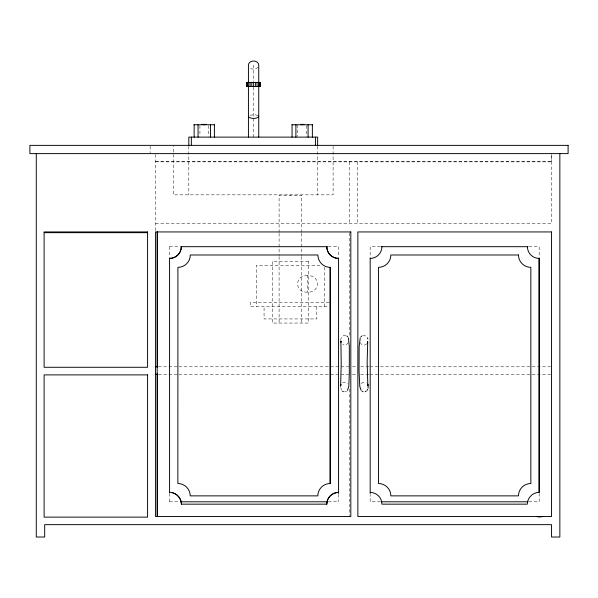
<?xml version="1.0" encoding="UTF-8"?>
<svg xmlns="http://www.w3.org/2000/svg" width="598" height="598" viewBox="0 0 598 598"><rect width="100%" height="100%" fill="white"/><g stroke="black" fill="none" stroke-linecap="round" stroke-linejoin="round"><path stroke-width="0.45" stroke-dasharray="2.99 2.24" d="M340.725 340.247C340.613 337.564 343.08 334.641 345.921 335.545M348.365 342.766L345.861 345.031L342.751 344.515M258.052 67.163C256.161 69.577 252.326 69.831 249.942 68.015M366.731 343.768C365.221 345.943 361.356 345.412 360.332 342.766M361.207 383.527L363.046 382.242L366.103 382.66M342.534 382.705L345.651 382.242L347.483 383.527M346.601 391.242L344.545 391.884M249.942 115.182L254.92 114.696L258.052 115.571M362.769 335.545L364.892 335.53L366.738 336.786M307.522 275.648C294.343 274.863 294.343 292.923 307.522 292.138C320.692 292.923 320.692 274.863 307.522 275.648L307.522 292.138M155.57 161.475L551.573 161.475M155.57 161.856L551.505 161.856M155.57 223.577L551.505 223.577L551.505 153.611M169.511 246.69L179.849 246.69M328.295 246.69L338.632 246.69M380.455 246.69L370.177 246.69L370.177 256.931M528.916 246.69L539.187 246.69L539.187 256.931M320.027 265.34L256.258 265.34L256.258 306.565M329.244 302.446L250.256 302.446L250.256 306.565L329.244 306.565M158.373 366.798L177.972 366.798M178.907 366.798L348.784 366.798M352.431 366.798L356.954 366.798M360.654 366.798L369.033 366.798M369.96 366.798L550.579 366.798M158.373 374.236L177.972 374.236M178.907 374.236L348.784 374.236M352.431 374.236L356.954 374.236M360.654 374.236L369.033 374.236M369.96 374.236L550.579 374.236M169.511 501.789L179.849 501.789M328.295 501.789L338.632 501.789M380.455 501.789L370.177 501.789L370.177 494.337M528.916 501.789L539.187 501.789L539.187 493.41M341.645 390.419L340.464 386.943M551.513 154.486L551.573 161.856M357.597 161.856L357.597 223.577M349.718 232.876L349.718 337.384M349.718 389.119L349.718 515.603M349.389 161.856L349.389 223.577M338.565 246.69L338.565 256.931M338.565 494.337L338.565 501.789M333.108 146.301L333.108 194.843L173.353 194.843L173.353 146.301M324.602 267.194L324.602 306.565M317.65 146.301L317.65 194.843M316.798 306.565L316.798 318.936L264.069 318.936L264.069 306.565M306.722 125.64L306.699 136.239M301.773 232.413L301.773 195.254L279.094 195.254L279.094 232.413M301.773 233.347L301.773 255.645M301.773 256.572L301.773 323.055M297.213 124.758L297.236 136.239M290.434 194.843L290.434 195.254M279.094 233.347L279.094 255.645M279.094 256.572L279.094 323.055M253.589 65.1L253.589 81.627M253.589 87.129L253.589 137.121M208.605 125.64L208.605 136.239M199.919 125.64L199.919 136.239M188.811 146.301L188.811 194.843M169.578 246.69L169.578 256.931M169.578 493.41L169.578 501.789M155.57 154.486L155.57 231.942M150.165 146.286L150.165 152.699M308.516 261.214L272.352 261.214L272.352 323.055L308.516 323.055L308.516 261.214"/><path stroke-width="0.9" d="M368.091 388.214L368.084 385.673M367.725 341.69L367.142 362.104L367.807 384.708M341.062 384.447L340.621 386.203L341.211 363.569L340.875 340.972L341.002 342.206L340.89 341.563M360.235 337.9L359.151 346.623L359.032 370.85L359.794 386.54L361.177 390.419M367.037 390.419L367.688 389.403M347.498 390.419L348.828 386.263L349.307 373.578L349.322 346.623L348.44 337.9M360.938 336.831L361.783 336.046M365.206 391.705L366.193 391.212M542.864 516.537L539.59 516.986L536.316 516.537M201.713 124.347L203.484 124.347M206.407 124.347L204.636 124.347L204.636 124.758M300.54 124.347L301.923 124.347L301.923 124.758M303.993 124.347L302.61 124.347L302.61 124.758M193.969 124.758L214.577 124.758M291.876 124.758L312.492 124.758M44.11 232.659L147.586 232.659M180.783 246.69L327.36 246.69M381.382 246.69L527.982 246.69M330.201 267.351L330.201 483.505A12.371 12.364 0 0 0 317.837 495.869L190.216 495.869A12.371 12.364 0 0 0 177.853 483.505L177.92 267.351A12.371 12.364 0 0 0 190.284 254.987L317.897 254.987A12.371 12.364 0 0 0 330.201 267.351L330.201 483.505M155.57 366.798L157.438 366.798M155.57 374.236L157.438 374.236M169.555 492.311L172.374 492.67A12.371 12.364 0 0 1 181.119 501.416L181.478 504.166L326.829 504.166A11.728 11.728 0 0 1 338.558 492.438L338.558 492.438A11.728 11.728 0 0 0 326.762 504.166M180.783 501.789L327.36 501.789M381.382 501.789L527.982 501.789M362.089 391.242L363.083 391.727M342.497 391.212L343.484 391.705M346.907 336.046L347.752 336.831M367.606 384.447L367.964 385.493M258.568 116.027L258.568 116.999C255.802 118.942 251.377 118.942 248.611 116.999L248.432 116.513M367.404 337.795L367.822 338.976M367.852 384.97L367.74 384.11L367.867 385.291M181.418 504.166L181.052 501.416A12.371 12.364 0 0 0 172.306 492.67M559.855 153.611L559.855 537.026L551.505 537.026L551.505 524.655L44.686 524.655L44.686 537.026L36.276 537.026L36.276 153.611M539.187 257.865L539.187 492.475M370.177 257.865L370.177 493.41M338.565 257.865L338.565 493.41M317.65 145.366L317.65 137.121L188.811 137.121L188.811 145.366M315.43 137.121L315.43 145.366M312.365 124.758L312.365 137.121M308.082 124.758L308.082 137.121M302.812 124.347L302.812 124.758M301.713 124.347L301.713 124.758M295.898 124.758L295.898 137.121M292.063 124.758L292.063 137.121M260.257 82.419L260.257 86.538M259.562 82.419L259.562 86.538M258.74 82.539L258.74 65.1C258.366 59.658 248.805 59.658 248.432 65.1L248.432 82.539M258.74 86.217L258.74 137.121M258.471 82.419L258.471 86.538M257.035 82.419L257.035 86.538M255.376 82.419L255.376 86.538M253.589 82.419L253.589 86.538M251.803 82.419L251.803 86.538M250.136 82.419L250.136 86.538M248.708 82.419L248.708 86.538M248.432 86.217L248.432 137.121M247.609 82.419L247.609 86.538M246.922 82.419L246.922 86.538M214.405 124.758L214.405 137.121M210.496 124.758L210.496 137.121M204.703 124.347L204.703 124.758M203.417 124.347L203.484 124.758M198.05 124.758L198.05 137.121M194.141 124.758L194.141 137.121M191.36 137.121L191.36 145.366M169.578 257.865L169.578 492.475M157.334 231.942L157.334 367.239M157.334 373.772L157.334 516.537M157.192 231.942L157.192 516.537M326.762 246.69A11.728 11.728 0 0 0 338.498 258.418L338.558 258.418A11.728 11.728 0 0 1 326.829 246.69M181.291 246.69A11.728 11.728 0 0 1 169.555 258.418L169.623 258.418A11.728 11.728 0 0 0 181.351 246.69M381.913 246.69A11.728 11.728 0 0 1 370.177 258.418M370.177 492.438A11.728 11.728 0 0 1 381.913 504.166L527.279 504.166L527.645 501.416A12.371 12.371 0 0 1 536.391 492.67L539.142 492.311L539.142 258.418A11.728 11.728 0 0 1 527.406 246.69M367.576 342.46L367.523 343.125L367.628 341.877L367.576 342.46M260.489 82.419L246.682 82.419L246.682 86.538L260.489 86.538L260.489 82.419M568.1 145.366L29.9 145.366L29.9 153.611L568.1 153.611L568.1 145.366M147.586 231.942L44.11 231.942L44.11 367.284L147.586 367.284L147.586 231.942M350.817 231.942L155.57 231.942L155.57 516.537L350.817 516.537L350.817 231.942M551.505 231.942L357.858 231.942L357.858 516.537L551.505 516.537L551.505 231.942M518.473 254.987L390.845 254.987A12.371 12.371 0 0 1 378.474 267.351L378.474 483.505A12.371 12.371 0 0 1 390.845 495.869L518.473 495.869A12.371 12.371 0 0 1 530.845 483.505L530.845 267.351A12.371 12.371 0 0 1 518.473 254.987M147.586 374.894L44.11 374.894L44.11 517.128L147.586 517.128L147.586 374.894"/></g></svg>
